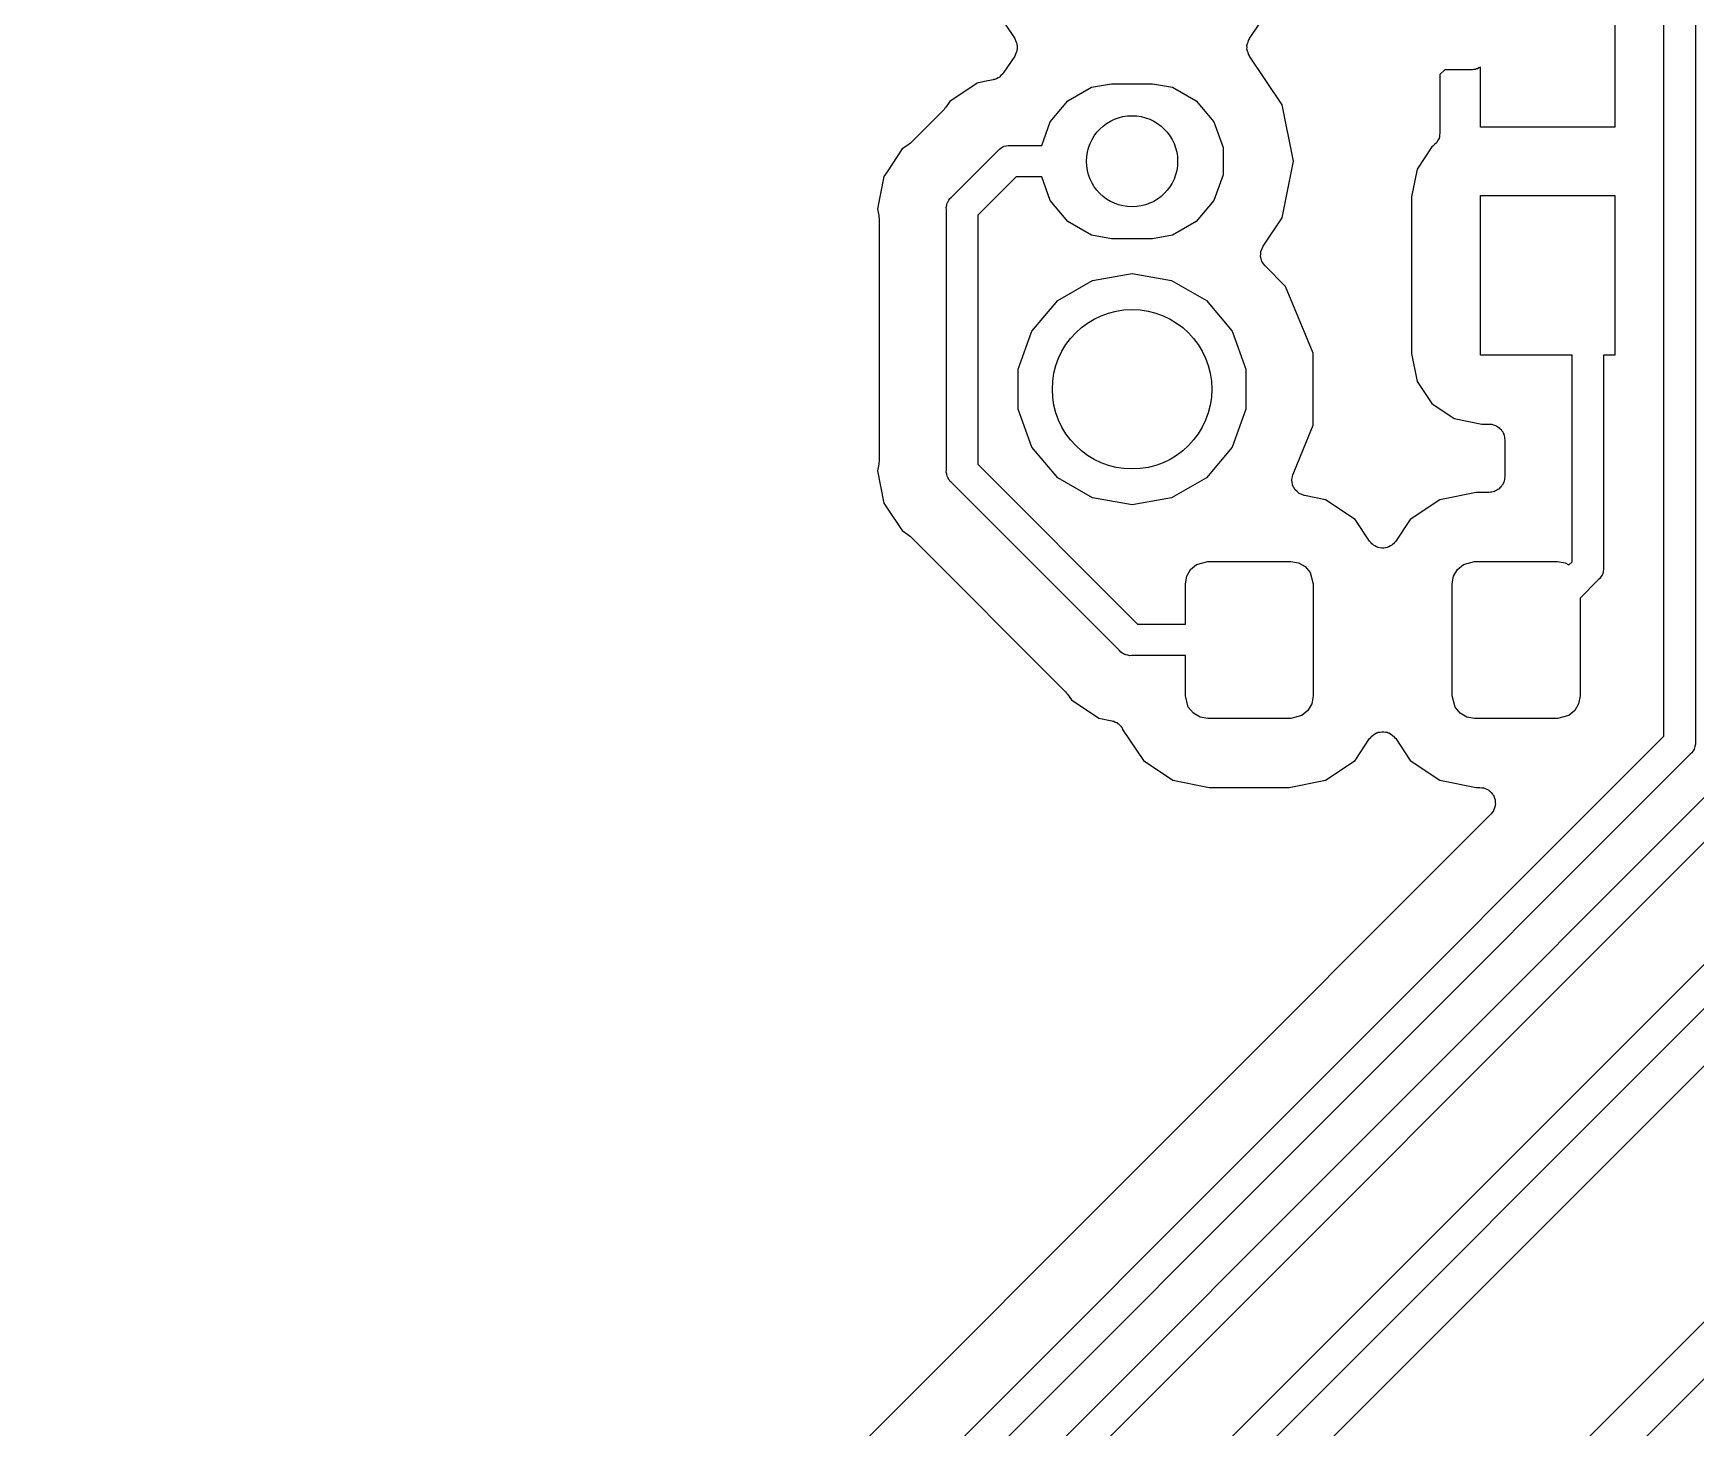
# Model space of a CAD drawing. Extents: x 81 to 178, y -172 to -32.
# Drawn here: x 142.43 to 160.97, y -120.92 to -105.38 of the extents above; entities that cross this region are included whole.
import ezdxf

# ---------------------------------------------------------------- set-up
doc = ezdxf.new("R2010")
doc.units = 0
doc.header["$MEASUREMENT"] = 0
doc.layers.add('BLACK', color=7, linetype='CONTINUOUS')

msp = doc.modelspace()

# ---------------------------------------------------------------- linework, layer by layer
at = {"layer": 'BLACK', "linetype": 'CONTINUOUS'}
for p, q in [((160.966, -104.007), (160.966, -113.279)), ((160.616, -113.214), (160.616, -104.197)), ((160.069, -104.647), (160.069, -106.427)), ((153.014, -104.897), (153.377, -105.44)), ((155.995, -105.44), (156.358, -104.897)), ((153.377, -105.44), (153.381, -105.45)), ((153.381, -105.45), (153.388, -105.46)), ((153.388, -105.46), (153.393, -105.478)), ((155.979, -105.478), (155.984, -105.46)), ((155.984, -105.46), (155.991, -105.45)), ((155.991, -105.45), (155.995, -105.44)), ((153.377, -105.634), (153.249, -105.826)), ((153.381, -105.624), (153.377, -105.634)), ((153.388, -105.614), (153.381, -105.624)), ((153.393, -105.596), (153.388, -105.614)), ((153.393, -105.478), (153.401, -105.495)), ((153.401, -105.579), (153.393, -105.596)), ((153.401, -105.495), (153.402, -105.507)), ((153.402, -105.567), (153.401, -105.579)), ((153.402, -105.507), (153.405, -105.518)), ((153.405, -105.556), (153.402, -105.567)), ((153.405, -105.518), (153.404, -105.537)), ((153.404, -105.537), (153.405, -105.556)), ((155.967, -105.518), (155.97, -105.507)), ((155.968, -105.537), (155.967, -105.518)), ((155.967, -105.556), (155.968, -105.537)), ((155.97, -105.567), (155.967, -105.556)), ((155.97, -105.507), (155.971, -105.495)), ((155.971, -105.579), (155.97, -105.567)), ((155.971, -105.495), (155.979, -105.478)), ((155.979, -105.596), (155.971, -105.579)), ((155.984, -105.614), (155.979, -105.596)), ((155.991, -105.624), (155.984, -105.614)), ((155.995, -105.634), (155.991, -105.624)), ((156.358, -106.177), (155.995, -105.634)), ((153.24, -105.838), (153.222, -105.853)), ((153.243, -105.831), (153.24, -105.838)), ((153.249, -105.826), (153.243, -105.831)), ((158.173, -105.787), (158.119, -105.841)), ((158.476, -105.787), (158.173, -105.787)), ((158.495, -105.784), (158.476, -105.787)), ((158.514, -105.783), (158.495, -105.784)), ((158.525, -105.778), (158.514, -105.783)), ((158.536, -105.776), (158.525, -105.778)), ((158.553, -105.767), (158.536, -105.776)), ((158.569, -105.76), (158.553, -105.767)), ((158.569, -106.427), (158.569, -105.76)), ((152.959, -105.936), (152.653, -106.14)), ((153.042, -105.919), (152.959, -105.936)), ((153.137, -105.9), (153.042, -105.919)), ((153.042, -105.919), (153.042, -105.919)), ((153.144, -105.897), (153.137, -105.9)), ((153.152, -105.897), (153.144, -105.897)), ((153.173, -105.887), (153.152, -105.897)), ((153.194, -105.878), (153.173, -105.887)), ((153.2, -105.873), (153.194, -105.878)), ((153.207, -105.87), (153.2, -105.873)), ((153.222, -105.853), (153.207, -105.87)), ((153.97, -106.135), (154.234, -105.983)), ((154.234, -105.983), (154.458, -105.943)), ((154.458, -105.943), (154.914, -105.943)), ((154.914, -105.943), (155.138, -105.983)), ((155.138, -105.983), (155.402, -106.135)), ((158.119, -105.841), (158.119, -106.492)), ((152.611, -106.203), (152.599, -106.215)), ((152.653, -106.14), (152.611, -106.203)), ((153.774, -106.369), (153.97, -106.135)), ((155.402, -106.135), (155.598, -106.369)), ((156.484, -106.807), (156.358, -106.177)), ((152.589, -106.23), (152.214, -106.605)), ((152.599, -106.215), (152.589, -106.23)), ((153.678, -106.632), (153.774, -106.369)), ((155.598, -106.369), (155.702, -106.655)), ((158.096, -106.573), (158.085, -106.596)), ((158.108, -106.552), (158.096, -106.573)), ((158.109, -106.546), (158.108, -106.552)), ((158.112, -106.541), (158.109, -106.546)), ((158.115, -106.516), (158.112, -106.541)), ((158.119, -106.492), (158.115, -106.516)), ((160.069, -106.427), (158.569, -106.427)), ((152.124, -106.669), (151.954, -106.923)), ((152.187, -106.627), (152.124, -106.669)), ((152.199, -106.615), (152.187, -106.627)), ((152.214, -106.605), (152.199, -106.615)), ((152.673, -107.207), (153.191, -106.689)), ((153.191, -106.689), (153.206, -106.671)), ((153.206, -106.671), (153.226, -106.659)), ((153.226, -106.659), (153.245, -106.646)), ((153.245, -106.646), (153.252, -106.644)), ((153.252, -106.644), (153.259, -106.64)), ((153.259, -106.64), (153.282, -106.636)), ((153.282, -106.636), (153.305, -106.63)), ((153.305, -106.63), (153.328, -106.632)), ((153.328, -106.632), (153.678, -106.632)), ((155.702, -106.655), (155.702, -106.959)), ((158.028, -106.646), (157.863, -106.894)), ((158.041, -106.638), (158.028, -106.646)), ((158.059, -106.621), (158.041, -106.638)), ((158.078, -106.605), (158.059, -106.621)), ((158.081, -106.6), (158.078, -106.605)), ((158.085, -106.596), (158.081, -106.6)), ((151.954, -106.923), (151.92, -106.975)), ((151.954, -106.923), (151.954, -106.923)), ((156.358, -107.437), (156.484, -106.807)), ((157.863, -106.894), (157.801, -107.204)), ((151.92, -106.975), (151.848, -107.336)), ((153.392, -106.982), (152.966, -107.408)), ((153.678, -106.982), (153.392, -106.982)), ((153.774, -107.245), (153.678, -106.982)), ((155.702, -106.959), (155.598, -107.245)), ((152.614, -107.321), (152.62, -107.298)), ((152.616, -107.344), (152.614, -107.321)), ((152.62, -107.298), (152.624, -107.275)), ((152.624, -107.275), (152.628, -107.268)), ((152.628, -107.268), (152.63, -107.261)), ((152.63, -107.261), (152.643, -107.242)), ((152.643, -107.242), (152.655, -107.222)), ((152.655, -107.222), (152.673, -107.207)), ((153.97, -107.479), (153.774, -107.245)), ((155.598, -107.245), (155.402, -107.479)), ((157.801, -107.204), (157.801, -108.95)), ((158.569, -108.967), (158.569, -107.187)), ((158.569, -107.187), (160.069, -107.187)), ((160.069, -107.187), (160.069, -108.967)), ((173.418, -107.384), (116.505, -164.297)), ((151.848, -107.336), (151.863, -107.41)), ((151.863, -107.41), (151.863, -107.427)), ((151.863, -107.427), (151.866, -107.444)), ((151.866, -107.444), (151.866, -110.148)), ((152.616, -110.249), (152.616, -107.344)), ((152.966, -107.408), (152.966, -110.184)), ((154.234, -107.631), (153.97, -107.479)), ((155.402, -107.479), (155.138, -107.631)), ((156.147, -107.752), (156.358, -107.437)), ((116.641, -164.798), (173.919, -107.52)), ((154.458, -107.671), (154.234, -107.631)), ((154.914, -107.671), (154.458, -107.671)), ((155.138, -107.631), (154.914, -107.671)), ((156.119, -107.865), (156.121, -107.837)), ((156.119, -107.867), (156.119, -107.865)), ((156.119, -107.869), (156.119, -107.867)), ((156.127, -107.896), (156.119, -107.869)), ((156.121, -107.837), (156.123, -107.808)), ((156.123, -107.808), (156.124, -107.806)), ((156.124, -107.804), (156.136, -107.779)), ((156.124, -107.806), (156.124, -107.804)), ((156.136, -107.779), (156.147, -107.752)), ((154.245, -108.135), (154.686, -108.057)), ((154.686, -108.057), (155.127, -108.135)), ((156.134, -107.924), (156.127, -107.896)), ((156.135, -107.925), (156.134, -107.924)), ((156.136, -107.927), (156.135, -107.925)), ((156.153, -107.95), (156.136, -107.927)), ((156.169, -107.973), (156.153, -107.95)), ((156.398, -108.203), (156.169, -107.973)), ((116.095, -158.867), (166.83, -108.132)), ((153.857, -108.359), (154.245, -108.135)), ((155.127, -108.135), (155.515, -108.359)), ((156.706, -108.945), (156.398, -108.203)), ((167.123, -108.333), (116.296, -159.16)), ((153.569, -108.702), (153.857, -108.359)), ((155.515, -108.359), (155.803, -108.702)), ((117.029, -159.79), (168.099, -108.72)), ((153.416, -109.123), (153.569, -108.702)), ((155.803, -108.702), (155.956, -109.123)), ((168.346, -108.967), (117.23, -160.083)), ((156.706, -109.749), (156.706, -108.945)), ((157.801, -108.95), (157.863, -109.26)), ((159.591, -108.967), (158.569, -108.967)), ((159.591, -111.27), (159.591, -108.967)), ((160.069, -108.967), (159.941, -108.967)), ((159.941, -108.967), (159.941, -111.335)), ((153.416, -109.571), (153.416, -109.123)), ((155.956, -109.123), (155.956, -109.571)), ((157.863, -109.26), (158.028, -109.508)), ((117.599, -160.351), (168.469, -109.48)), ((158.028, -109.508), (158.276, -109.673)), ((153.569, -109.992), (153.416, -109.571)), ((155.956, -109.571), (155.803, -109.992)), ((158.276, -109.673), (158.586, -109.735)), ((156.481, -110.293), (156.706, -109.749)), ((158.586, -109.735), (158.666, -109.735)), ((158.666, -109.735), (158.681, -109.738)), ((158.681, -109.738), (158.696, -109.738)), ((158.696, -109.738), (158.711, -109.743)), ((158.711, -109.743), (158.726, -109.746)), ((158.726, -109.746), (158.739, -109.753)), ((158.739, -109.753), (158.754, -109.759)), ((158.754, -109.759), (158.765, -109.768)), ((158.765, -109.768), (158.778, -109.776)), ((158.778, -109.776), (158.788, -109.788)), ((158.788, -109.788), (158.8, -109.798)), ((158.8, -109.798), (158.808, -109.811)), ((158.808, -109.811), (158.818, -109.823)), ((158.818, -109.823), (158.823, -109.837)), ((158.823, -109.837), (158.83, -109.85)), ((158.83, -109.85), (158.833, -109.865)), ((158.833, -109.865), (158.838, -109.88)), ((158.838, -109.88), (158.838, -109.895)), ((158.838, -109.895), (158.841, -109.91)), ((158.841, -109.91), (158.841, -110.323)), ((153.857, -110.335), (153.569, -109.992)), ((155.803, -109.992), (155.515, -110.335)), ((151.863, -110.182), (151.848, -110.257)), ((151.848, -110.257), (151.92, -110.618)), ((151.866, -110.148), (151.863, -110.165)), ((151.863, -110.165), (151.863, -110.182)), ((152.614, -110.272), (152.616, -110.249)), ((152.62, -110.295), (152.614, -110.272)), ((152.966, -110.184), (154.748, -111.966)), ((152.624, -110.317), (152.62, -110.295)), ((152.628, -110.324), (152.624, -110.317)), ((152.63, -110.332), (152.628, -110.324)), ((152.643, -110.351), (152.63, -110.332)), ((152.655, -110.371), (152.643, -110.351)), ((152.673, -110.386), (152.655, -110.371)), ((154.546, -112.259), (152.673, -110.386)), ((154.245, -110.559), (153.857, -110.335)), ((155.515, -110.335), (155.127, -110.559)), ((156.467, -110.352), (156.474, -110.325)), ((156.468, -110.354), (156.467, -110.352)), ((156.467, -110.356), (156.468, -110.354)), ((156.472, -110.384), (156.467, -110.356)), ((156.475, -110.413), (156.472, -110.384)), ((156.474, -110.325), (156.479, -110.297)), ((156.476, -110.414), (156.475, -110.413)), ((156.476, -110.416), (156.476, -110.414)), ((156.49, -110.441), (156.476, -110.416)), ((156.479, -110.297), (156.48, -110.295)), ((156.48, -110.295), (156.481, -110.293)), ((156.503, -110.467), (156.49, -110.441)), ((156.505, -110.468), (156.503, -110.467)), ((156.506, -110.47), (156.505, -110.468)), ((156.527, -110.488), (156.506, -110.47)), ((158.765, -110.465), (158.754, -110.474)), ((158.778, -110.457), (158.765, -110.465)), ((158.788, -110.445), (158.778, -110.457)), ((158.8, -110.435), (158.788, -110.445)), ((158.808, -110.422), (158.8, -110.435)), ((158.818, -110.41), (158.808, -110.422)), ((158.823, -110.396), (158.818, -110.41)), ((158.83, -110.383), (158.823, -110.396)), ((158.833, -110.368), (158.83, -110.383)), ((158.838, -110.353), (158.833, -110.368)), ((158.841, -110.323), (158.838, -110.338)), ((158.838, -110.338), (158.838, -110.353)), ((151.92, -110.618), (151.955, -110.671)), ((154.686, -110.637), (154.245, -110.559)), ((155.127, -110.559), (154.686, -110.637)), ((156.548, -110.508), (156.527, -110.488)), ((156.55, -110.508), (156.548, -110.508)), ((156.551, -110.51), (156.55, -110.508)), ((156.578, -110.52), (156.551, -110.51)), ((156.604, -110.531), (156.578, -110.52)), ((156.606, -110.531), (156.604, -110.531)), ((156.608, -110.532), (156.606, -110.531)), ((156.843, -110.579), (156.608, -110.532)), ((157.172, -110.799), (156.843, -110.579)), ((158.117, -110.579), (157.788, -110.799)), ((158.522, -110.498), (158.117, -110.579)), ((158.666, -110.498), (158.522, -110.498)), ((158.681, -110.495), (158.666, -110.498)), ((158.696, -110.495), (158.681, -110.495)), ((158.711, -110.49), (158.696, -110.495)), ((158.726, -110.487), (158.711, -110.49)), ((158.739, -110.48), (158.726, -110.487)), ((158.754, -110.474), (158.739, -110.48)), ((151.955, -110.671), (152.124, -110.923)), ((157.334, -111.041), (157.172, -110.799)), ((157.788, -110.799), (157.626, -111.041)), ((152.124, -110.923), (152.187, -110.966)), ((152.187, -110.966), (152.199, -110.977)), ((152.199, -110.977), (152.214, -110.987)), ((152.214, -110.987), (153.945, -112.718)), ((157.348, -111.055), (157.334, -111.041)), ((157.359, -111.07), (157.348, -111.055)), ((157.369, -111.077), (157.359, -111.07)), ((157.377, -111.085), (157.369, -111.077)), ((157.394, -111.093), (157.377, -111.085)), ((157.41, -111.104), (157.394, -111.093)), ((157.421, -111.107), (157.41, -111.104)), ((157.431, -111.112), (157.421, -111.107)), ((157.45, -111.114), (157.431, -111.112)), ((157.469, -111.118), (157.45, -111.114)), ((157.48, -111.117), (157.469, -111.118)), ((157.491, -111.118), (157.48, -111.117)), ((157.51, -111.114), (157.491, -111.118)), ((157.529, -111.112), (157.51, -111.114)), ((157.539, -111.107), (157.529, -111.112)), ((157.55, -111.104), (157.539, -111.107)), ((157.566, -111.093), (157.55, -111.104)), ((157.583, -111.085), (157.566, -111.093)), ((157.591, -111.077), (157.583, -111.085)), ((157.601, -111.07), (157.591, -111.077)), ((157.612, -111.055), (157.601, -111.07)), ((157.626, -111.041), (157.612, -111.055)), ((155.295, -111.43), (155.338, -111.355)), ((155.338, -111.355), (155.405, -111.299)), ((155.405, -111.299), (155.53, -111.266)), ((155.53, -111.266), (156.455, -111.266)), ((156.455, -111.266), (156.541, -111.281)), ((156.541, -111.281), (156.616, -111.324)), ((156.616, -111.324), (156.672, -111.391)), ((156.672, -111.391), (156.705, -111.516)), ((158.27, -111.43), (158.313, -111.355)), ((158.313, -111.355), (158.38, -111.299)), ((158.38, -111.299), (158.505, -111.266)), ((158.505, -111.266), (159.43, -111.266)), ((159.43, -111.266), (159.516, -111.281)), ((159.516, -111.281), (159.556, -111.305)), ((159.556, -111.305), (159.591, -111.27)), ((159.937, -111.38), (159.933, -111.403)), ((159.943, -111.358), (159.937, -111.38)), ((159.941, -111.335), (159.943, -111.358)), ((155.28, -111.516), (155.295, -111.43)), ((155.28, -111.966), (155.28, -111.516)), ((156.705, -111.516), (156.705, -112.766)), ((158.255, -111.516), (158.27, -111.43)), ((158.255, -112.766), (158.255, -111.516)), ((159.884, -111.472), (159.68, -111.676)), ((159.902, -111.457), (159.884, -111.472)), ((159.914, -111.437), (159.902, -111.457)), ((159.927, -111.418), (159.914, -111.437)), ((159.929, -111.41), (159.927, -111.418)), ((159.933, -111.403), (159.929, -111.41)), ((159.68, -111.676), (159.68, -112.766)), ((154.748, -111.966), (155.28, -111.966)), ((154.561, -112.277), (154.546, -112.259)), ((154.581, -112.289), (154.561, -112.277)), ((154.6, -112.302), (154.581, -112.289)), ((154.608, -112.304), (154.6, -112.302)), ((154.615, -112.308), (154.608, -112.304)), ((154.637, -112.312), (154.615, -112.308)), ((154.66, -112.318), (154.637, -112.312)), ((154.683, -112.316), (154.66, -112.318)), ((155.28, -112.316), (154.683, -112.316)), ((155.28, -112.766), (155.28, -112.316)), ((153.945, -112.718), (153.955, -112.733)), ((153.955, -112.733), (153.966, -112.745)), ((153.966, -112.745), (154.009, -112.808)), ((154.009, -112.808), (154.314, -113.012)), ((155.313, -112.891), (155.28, -112.766)), ((156.69, -112.852), (156.647, -112.927)), ((156.705, -112.766), (156.69, -112.852)), ((158.288, -112.891), (158.255, -112.766)), ((159.665, -112.852), (159.622, -112.927)), ((159.68, -112.766), (159.665, -112.852)), ((154.314, -113.012), (154.46, -113.041)), ((154.46, -113.041), (154.471, -113.045)), ((154.471, -113.045), (154.482, -113.047)), ((154.482, -113.047), (154.499, -113.056)), ((154.499, -113.056), (154.517, -113.063)), ((154.517, -113.063), (154.525, -113.071)), ((155.369, -112.958), (155.313, -112.891)), ((155.444, -113.001), (155.369, -112.958)), ((155.53, -113.016), (155.444, -113.001)), ((156.455, -113.016), (155.53, -113.016)), ((156.58, -112.983), (156.455, -113.016)), ((156.647, -112.927), (156.58, -112.983)), ((158.344, -112.958), (158.288, -112.891)), ((158.419, -113.001), (158.344, -112.958)), ((158.505, -113.016), (158.419, -113.001)), ((159.43, -113.016), (158.505, -113.016)), ((159.555, -112.983), (159.43, -113.016)), ((159.622, -112.927), (159.555, -112.983)), ((115.763, -158.067), (160.616, -113.214)), ((154.525, -113.071), (154.535, -113.076)), ((154.535, -113.076), (154.548, -113.091)), ((154.548, -113.091), (154.562, -113.103)), ((154.562, -113.103), (154.568, -113.113)), ((154.568, -113.113), (154.575, -113.122)), ((154.575, -113.122), (154.581, -113.138)), ((154.581, -113.138), (154.813, -113.483)), ((157.172, -113.483), (157.334, -113.241)), ((157.334, -113.241), (157.348, -113.227)), ((157.348, -113.227), (157.359, -113.212)), ((157.359, -113.212), (157.369, -113.205)), ((157.369, -113.205), (157.377, -113.197)), ((157.377, -113.197), (157.394, -113.189)), ((157.394, -113.189), (157.41, -113.178)), ((157.41, -113.178), (157.421, -113.175)), ((157.421, -113.175), (157.431, -113.17)), ((157.431, -113.17), (157.45, -113.168)), ((157.45, -113.168), (157.469, -113.164)), ((157.469, -113.164), (157.48, -113.165)), ((157.48, -113.165), (157.491, -113.164)), ((157.491, -113.164), (157.51, -113.168)), ((157.51, -113.168), (157.529, -113.17)), ((157.529, -113.17), (157.539, -113.175)), ((157.539, -113.175), (157.55, -113.178)), ((157.55, -113.178), (157.566, -113.189)), ((157.566, -113.189), (157.583, -113.197)), ((157.583, -113.197), (157.591, -113.205)), ((157.591, -113.205), (157.601, -113.212)), ((157.601, -113.212), (157.612, -113.227)), ((157.612, -113.227), (157.626, -113.241)), ((157.626, -113.241), (157.788, -113.483)), ((160.909, -113.416), (115.965, -158.36)), ((160.927, -113.401), (160.909, -113.416)), ((160.939, -113.381), (160.927, -113.401)), ((160.952, -113.362), (160.939, -113.381)), ((160.954, -113.354), (160.952, -113.362)), ((160.958, -113.347), (160.954, -113.354)), ((160.962, -113.325), (160.958, -113.347)), ((160.968, -113.302), (160.962, -113.325)), ((160.966, -113.279), (160.968, -113.302)), ((154.813, -113.483), (155.142, -113.703)), ((156.843, -113.703), (157.172, -113.483)), ((157.788, -113.483), (158.117, -113.703)), ((155.142, -113.703), (155.547, -113.784)), ((155.547, -113.784), (156.438, -113.784)), ((156.438, -113.784), (156.843, -113.703)), ((158.117, -113.703), (158.522, -113.784)), ((158.522, -113.784), (158.563, -113.784)), ((158.563, -113.784), (158.585, -113.788)), ((158.585, -113.788), (158.608, -113.79)), ((158.608, -113.79), (158.615, -113.793)), ((158.615, -113.793), (158.623, -113.795)), ((158.623, -113.795), (158.643, -113.806)), ((158.643, -113.806), (158.663, -113.816)), ((158.663, -113.816), (158.669, -113.821)), ((158.669, -113.821), (158.675, -113.825)), ((158.675, -113.825), (158.69, -113.843)), ((158.69, -113.843), (158.706, -113.859)), ((158.706, -113.859), (158.709, -113.866)), ((158.709, -113.866), (158.714, -113.872)), ((158.714, -113.872), (158.722, -113.893)), ((158.722, -113.893), (158.732, -113.914)), ((158.735, -113.99), (158.727, -114.011)), ((158.732, -113.914), (158.733, -113.921)), ((158.733, -113.921), (158.735, -113.929)), ((158.735, -113.929), (158.735, -113.952)), ((158.735, -113.952), (158.737, -113.974)), ((158.737, -113.974), (158.735, -113.982)), ((158.735, -113.982), (158.735, -113.99)), ((158.687, -114.083), (115.504, -157.266)), ((158.7, -114.064), (158.687, -114.083)), ((158.714, -114.047), (158.7, -114.064)), ((158.717, -114.039), (158.714, -114.047)), ((158.721, -114.033), (158.717, -114.039)), ((158.727, -114.011), (158.721, -114.033))]:
    msp.add_line(p, q, dxfattribs=at)
at = {"layer": 'BLACK'}
for centre, radius in [((154.686, -106.807), 0.508), ((154.686, -106.807), 0.508), ((154.686, -109.347), 0.889), ((154.686, -109.347), 0.889)]:
    msp.add_circle(centre, radius, dxfattribs=at)

doc.saveas('drawing.dxf')
